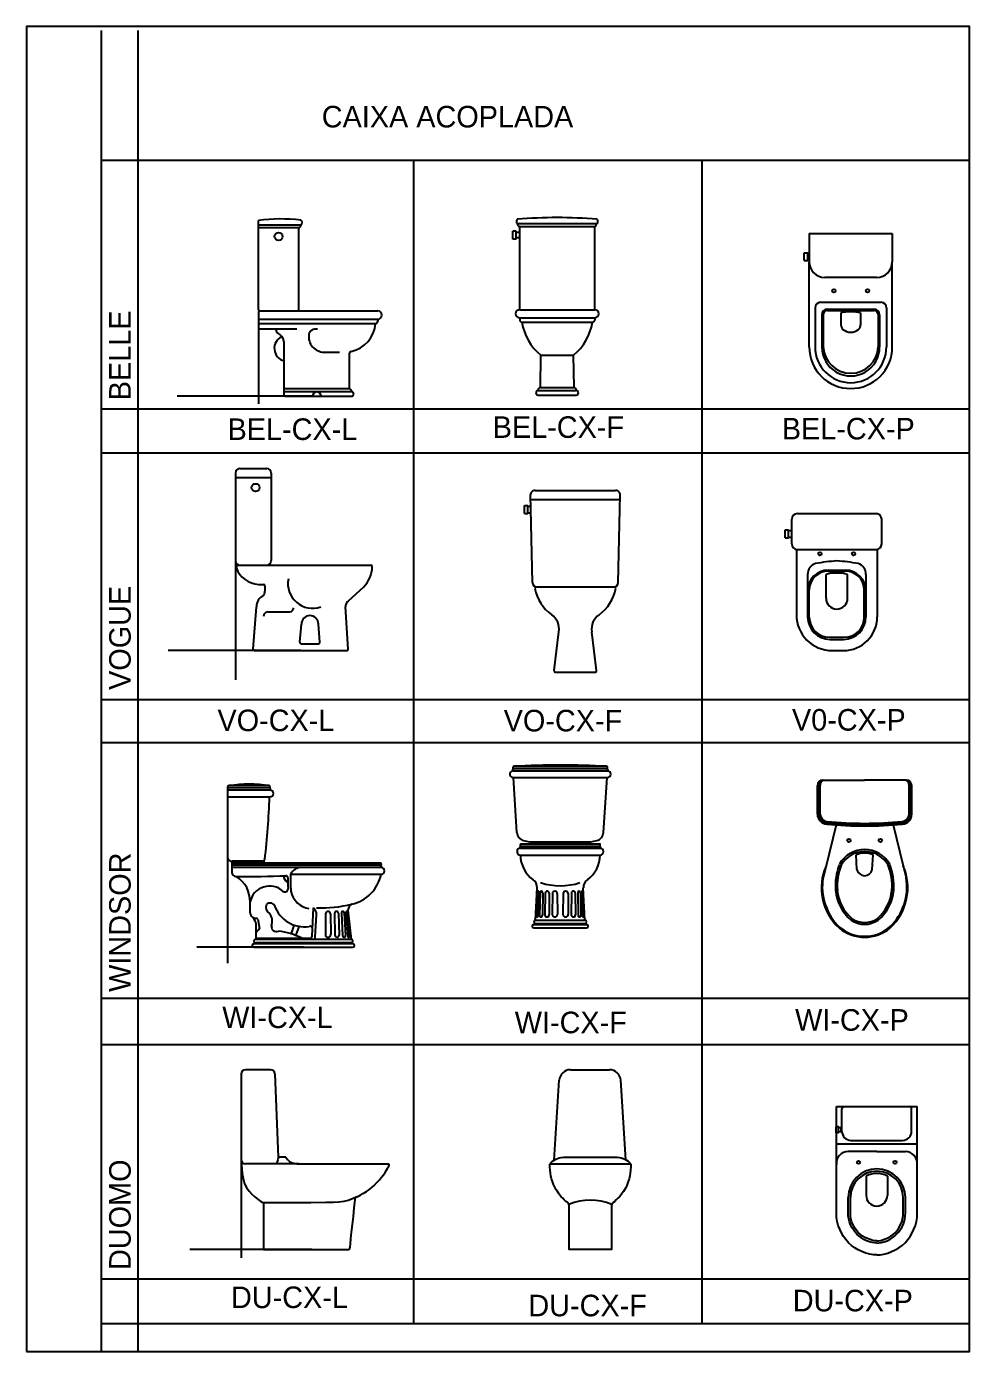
# Model space of a CAD drawing. Extents: x -874 to -854.4, y 505.8 to 511.8.
# Drawn here: x -858.55 to -854.35, y 505.88 to 511.78 of the extents above; entities that cross this region are included whole.
import ezdxf

# ---------------------------------------------------------------- set-up
doc = ezdxf.new("R2010")
doc.units = 0
doc.header["$LTSCALE"] = 50
doc.header["$MEASUREMENT"] = 0
doc.layers.get('0').update_dxf_attribs({"linetype": 'CONTINUOUS'})
doc.layers.add('A-PECAS', color=2, linetype='CONTINUOUS')
doc.layers.add('FOLHA', color=3, linetype='CONTINUOUS')

msp = doc.modelspace()

# ---------------------------------------------------------------- linework, layer by layer
msp.add_lwpolyline([(-858.5511, 505.8849), (-854.3511, 505.8849), (-854.3511, 511.7849), (-858.5511, 511.7849)], close=True)
at = {"layer": 'A-PECAS'}
for p, q in [((-857.5184, 510.5232), (-857.5184, 510.9207)), ((-857.3384, 510.5232), (-857.3384, 510.8882)), ((-857.3328, 510.8921), (-857.3283, 510.9007)), ((-856.3602, 510.8977), (-856.3647, 510.9064)), ((-856.3545, 510.5238), (-856.3545, 510.8938)), ((-856.0205, 510.5238), (-856.0205, 510.8938)), ((-856.0149, 510.8977), (-856.0104, 510.9064)), ((-856.3845, 510.8383), (-856.3845, 510.8733)), ((-856.3695, 510.8733), (-856.3845, 510.8733)), ((-856.3695, 510.8383), (-856.3845, 510.8383)), ((-856.3695, 510.8383), (-856.3695, 510.8733)), ((-856.3545, 510.8683), (-856.3695, 510.8683)), ((-856.3545, 510.8433), (-856.3695, 510.8433)), ((-855.065, 510.8628), (-855.065, 510.7368)), ((-855.065, 510.8628), (-854.695, 510.8628)), ((-854.695, 510.8628), (-854.695, 510.7368)), ((-855.0867, 510.7773), (-855.0715, 510.7773)), ((-855.0867, 510.7423), (-855.0867, 510.7773)), ((-855.0717, 510.7423), (-855.0717, 510.7773)), ((-855.065, 510.7738), (-855.0717, 510.7738)), ((-855.0867, 510.7423), (-855.0717, 510.7423)), ((-855.065, 510.7458), (-855.0717, 510.7458)), ((-855.065, 510.3578), (-855.065, 510.7368)), ((-854.695, 510.3578), (-854.695, 510.7368)), ((-854.764, 510.6678), (-854.996, 510.6678)), ((-857.5184, 510.5132), (-857.5184, 510.4428)), ((-857.3434, 510.5182), (-856.9864, 510.5182)), ((-856.9864, 510.4822), (-856.9864, 510.4722)), ((-856.3545, 510.4878), (-856.3545, 510.4778)), ((-856.0205, 510.4878), (-856.0205, 510.4778)), ((-856.0155, 510.5238), (-856.0155, 510.5238)), ((-857.4394, 510.4378), (-857.5134, 510.4378)), ((-857.4394, 510.4325), (-857.4394, 510.4378)), ((-857.4034, 510.1432), (-857.4034, 510.2952)), ((-857.1134, 510.3274), (-857.1134, 510.1719)), ((-856.2625, 510.1775), (-856.2605, 510.3208)), ((-856.1125, 510.1775), (-856.1145, 510.3208)), ((-857.3984, 510.1382), (-857.1034, 510.1382)), ((-856.2725, 510.1438), (-856.1025, 510.1438)), ((-856.2725, 510.1438), (-856.1025, 510.1438)), ((-857.6208, 509.7965), (-857.6208, 509.4065)), ((-857.6208, 509.7765), (-857.4608, 509.7765)), ((-857.6008, 509.8165), (-857.4808, 509.8165)), ((-857.4608, 509.7965), (-857.4608, 509.4065)), ((-856.2861, 509.7193), (-855.927, 509.7193)), ((-856.3333, 509.617), (-856.3333, 509.652)), ((-856.3333, 509.652), (-856.3183, 509.652)), ((-856.3183, 509.617), (-856.3183, 509.652)), ((-856.3183, 509.6495), (-856.3033, 509.6495)), ((-856.297, 509.3088), (-856.3061, 509.6988)), ((-855.9161, 509.3088), (-855.907, 509.6988)), ((-856.3333, 509.617), (-856.3183, 509.617)), ((-856.3183, 509.6195), (-856.3033, 509.6195)), ((-855.1422, 509.481), (-855.1422, 509.591)), ((-855.1172, 509.616), (-854.7672, 509.616)), ((-854.7422, 509.481), (-854.7422, 509.591)), ((-855.1722, 509.5085), (-855.1722, 509.5435)), ((-855.1722, 509.5435), (-855.1572, 509.5435)), ((-855.1572, 509.5085), (-855.1572, 509.5435)), ((-855.1572, 509.541), (-855.1422, 509.541)), ((-855.1722, 509.5085), (-855.1572, 509.5085)), ((-855.1572, 509.511), (-855.1422, 509.511)), ((-855.1222, 509.4566), (-855.1222, 509.166)), ((-855.1172, 509.456), (-854.7672, 509.456)), ((-854.7622, 509.4566), (-854.7622, 509.156)), ((-857.607, 509.3865), (-857.0178, 509.3865)), ((-857.6008, 509.3865), (-857.4808, 509.3865)), ((-857.5184, 509.3005), (-857.4948, 509.3005)), ((-857.4888, 509.2945), (-857.4888, 509.2707)), ((-857.0508, 509.2885), (-857.1189, 509.2264)), ((-856.277, 509.2893), (-855.9361, 509.2893)), ((-857.5408, 509.013), (-857.5268, 509.2005)), ((-857.1182, 509.0129), (-857.1303, 509.2005)), ((-856.2006, 508.9171), (-856.1803, 509.0899)), ((-856.0125, 508.9171), (-856.0328, 509.0899)), ((-857.5348, 509.0065), (-857.1242, 509.0065)), ((-854.9622, 509.006), (-854.9122, 509.006)), ((-856.1937, 508.9093), (-856.0194, 508.9093)), ((-856.3667, 508.1962), (-856.3827, 508.4407)), ((-855.9811, 508.1962), (-855.9652, 508.4407)), ((-855.0282, 508.2778), (-855.0282, 508.4046)), ((-855.0032, 508.4296), (-854.8182, 508.4296)), ((-854.6332, 508.4296), (-854.8182, 508.4296)), ((-854.6082, 508.2778), (-854.6082, 508.4046)), ((-857.6565, 508.3973), (-857.6565, 508.0878)), ((-854.9449, 508.2297), (-854.9902, 508.0473)), ((-854.6915, 508.2297), (-854.6462, 508.0473)), ((-856.3492, 508.1457), (-856.2889, 508.1457)), ((-856.2889, 508.1457), (-856.2829, 508.1537)), ((-856.0589, 508.1457), (-856.0649, 508.1537)), ((-856.0589, 508.1457), (-855.9986, 508.1457)), ((-857.6365, 508.066), (-857.6365, 508.0198)), ((-856.9737, 508.0598), (-857.6365, 508.0598)), ((-857.6293, 508.0678), (-857.6347, 508.0678)), ((-857.4961, 508.0678), (-857.6293, 508.0678)), ((-857.6275, 508.066), (-857.6275, 508.0598)), ((-857.5005, 508.0678), (-857.5015, 508.0598)), ((-857.4943, 508.0662), (-857.4935, 508.0598)), ((-856.284, 507.8057), (-856.2768, 507.9491)), ((-856.0638, 507.8057), (-856.071, 507.9491)), ((-857.5555, 507.8388), (-857.5555, 507.8964)), ((-857.1195, 507.8508), (-857.1045, 507.7198)), ((-857.5278, 507.7248), (-857.5278, 507.7748)), ((-856.2915, 507.7707), (-856.0563, 507.7707)), ((-856.284, 507.7907), (-856.284, 507.7857)), ((-856.284, 507.7907), (-856.284, 507.7857)), ((-856.0638, 507.7907), (-856.0638, 507.7857)), ((-856.0638, 507.7907), (-856.0638, 507.7857)), ((-857.1045, 507.7048), (-857.1045, 507.6998)), ((-857.1045, 507.7048), (-857.1045, 507.6998)), ((-857.097, 507.6998), (-857.1045, 507.6998)), ((-857.5391, 507.6848), (-857.097, 507.6848)), ((-857.5953, 507.1198), (-857.5953, 506.7398)), ((-857.4645, 507.1398), (-857.5753, 507.1398)), ((-857.4445, 507.1206), (-857.4303, 506.7498)), ((-856.1282, 507.1398), (-855.9545, 507.1398)), ((-856.2009, 506.737), (-856.1781, 507.093)), ((-855.8819, 506.7387), (-855.9046, 507.093)), ((-854.944, 506.8853), (-854.944, 506.9751)), ((-854.944, 506.9751), (-854.5839, 506.9751)), ((-854.919, 506.8651), (-854.919, 506.9651)), ((-854.6089, 506.8651), (-854.6089, 506.9651)), ((-854.879, 506.8251), (-854.6489, 506.8251)), ((-857.4403, 506.7198), (-857.5753, 506.7198)), ((-857.3953, 506.7498), (-857.4303, 506.7498)), ((-857.3378, 506.7198), (-856.9353, 506.7198)), ((-857.4953, 506.5476), (-857.4953, 506.3398)), ((-857.3521, 506.3398), (-857.4953, 506.3398))]:
    msp.add_line(p, q, dxfattribs=at)
at = {"layer": 'A-PECAS', "color": 1}
for p, q in [((-857.3283, 510.9007), (-857.5184, 510.9007)), ((-857.3384, 510.8882), (-857.5184, 510.8882)), ((-856.0104, 510.9064), (-856.3647, 510.9064)), ((-856.3545, 510.8938), (-856.0205, 510.8938)), ((-855.039, 510.5317), (-855.039, 510.3578)), ((-855.014, 510.5567), (-854.746, 510.5567)), ((-854.721, 510.5317), (-854.721, 510.3578)), ((-857.5184, 510.4822), (-856.9864, 510.4822)), ((-857.5134, 510.5182), (-857.3434, 510.5182)), ((-856.3545, 510.5238), (-856.0205, 510.5238)), ((-856.3545, 510.4878), (-856.0205, 510.4878)), ((-855.0085, 510.5017), (-855.0085, 510.3578)), ((-855.0025, 510.5017), (-855.0025, 510.3578)), ((-854.9835, 510.5267), (-854.7765, 510.5267)), ((-854.9835, 510.5207), (-854.7765, 510.5207)), ((-854.924, 510.5096), (-854.924, 510.4567)), ((-854.836, 510.5096), (-854.836, 510.4567)), ((-854.7575, 510.5017), (-854.7575, 510.3578)), ((-854.7515, 510.5017), (-854.7515, 510.3578)), ((-857.5184, 510.4622), (-856.9964, 510.4622)), ((-857.3476, 510.4378), (-857.4394, 510.4378)), ((-856.3445, 510.4678), (-856.0305, 510.4678)), ((-857.4034, 510.2952), (-857.4034, 510.38)), ((-857.2271, 510.3345), (-857.1577, 510.3345)), ((-856.2605, 510.3208), (-856.1145, 510.3208)), ((-856.2625, 510.1775), (-856.1125, 510.1775)), ((-857.1134, 510.1719), (-857.4034, 510.1719)), ((-857.1034, 510.1582), (-857.4034, 510.1582)), ((-856.2725, 510.1638), (-856.1025, 510.1638)), ((-856.3056, 509.6793), (-855.9075, 509.6793)), ((-854.9802, 509.364), (-854.9042, 509.364)), ((-854.9797, 509.36), (-854.9047, 509.36)), ((-855.0722, 509.3448), (-855.0722, 509.272)), ((-854.9902, 509.239), (-854.9902, 509.345)), ((-854.8942, 509.239), (-854.8942, 509.345)), ((-854.8122, 509.3448), (-854.8122, 509.272)), ((-855.0722, 509.272), (-855.0722, 509.156)), ((-855.0647, 509.155), (-855.0647, 509.275)), ((-854.8197, 509.155), (-854.8197, 509.275)), ((-854.8122, 509.272), (-854.8122, 509.156)), ((-857.4782, 509.1779), (-857.3775, 509.1779)), ((-857.3333, 509.043), (-857.3268, 509.1235)), ((-857.2443, 509.043), (-857.2508, 509.1235)), ((-854.9747, 509.065), (-854.9097, 509.065)), ((-854.9722, 509.056), (-854.9122, 509.056)), ((-857.3273, 509.0365), (-857.2503, 509.0365)), ((-856.3839, 508.4707), (-855.9616, 508.4707)), ((-856.3824, 508.4807), (-855.9654, 508.4807)), ((-856.3817, 508.4907), (-855.9661, 508.4907)), ((-857.4688, 508.4048), (-857.649, 508.4048)), ((-856.3839, 508.4407), (-855.9639, 508.4407)), ((-855.0222, 508.2778), (-855.0222, 508.4046)), ((-855.0182, 508.2778), (-855.0182, 508.4046)), ((-855.0162, 508.2778), (-855.0162, 508.4046)), ((-854.6202, 508.2778), (-854.6202, 508.4046)), ((-854.6182, 508.2778), (-854.6182, 508.4046)), ((-854.6142, 508.2778), (-854.6142, 508.4046)), ((-857.4681, 508.3948), (-857.6565, 508.3948)), ((-857.4666, 508.3848), (-857.6565, 508.3848)), ((-857.6565, 508.3548), (-857.4666, 508.3548)), ((-856.3514, 508.1257), (-855.9941, 508.1257)), ((-856.3499, 508.1357), (-855.9979, 508.1357)), ((-856.2889, 508.1457), (-856.0589, 508.1457)), ((-856.2829, 508.1537), (-856.0649, 508.1537)), ((-856.973, 508.0498), (-857.6365, 508.0498)), ((-856.3514, 508.0957), (-855.9964, 508.0957)), ((-854.8522, 508.0311), (-854.8562, 508.097)), ((-854.7842, 508.0311), (-854.7802, 508.097)), ((-856.9715, 508.0398), (-857.6365, 508.0398)), ((-857.3947, 507.9782), (-857.404, 507.9932)), ((-857.3745, 508.0098), (-856.9715, 508.0098)), ((-854.9902, 508.0473), (-855.0032, 507.9951)), ((-854.6462, 508.0473), (-854.6333, 507.9951)), ((-856.2742, 507.931), (-856.2792, 507.824)), ((-856.2698, 507.931), (-856.2732, 507.824)), ((-856.078, 507.931), (-856.0746, 507.824)), ((-856.0736, 507.931), (-856.0686, 507.824)), ((-856.2635, 507.9271), (-856.2659, 507.8274)), ((-856.2521, 507.9271), (-856.2534, 507.8274)), ((-856.2406, 507.9263), (-856.2422, 507.8294)), ((-856.2236, 507.9263), (-856.2232, 507.8294)), ((-856.2089, 507.9238), (-856.2099, 507.8317)), ((-856.1869, 507.9238), (-856.1859, 507.8317)), ((-856.1609, 507.9238), (-856.1619, 507.8317)), ((-856.1389, 507.9238), (-856.1379, 507.8317)), ((-856.1242, 507.9263), (-856.1246, 507.8294)), ((-856.1072, 507.9263), (-856.1056, 507.8294)), ((-856.0957, 507.9271), (-856.0944, 507.8274)), ((-856.0843, 507.9271), (-856.0819, 507.8274)), ((-857.279, 507.7343), (-857.2725, 507.8608)), ((-857.2652, 507.7301), (-857.2595, 507.8288)), ((-857.219, 507.8337), (-857.22, 507.7416)), ((-857.197, 507.8337), (-857.196, 507.7416)), ((-857.1789, 507.8362), (-857.1774, 507.7393)), ((-857.1619, 507.8362), (-857.1584, 507.7393)), ((-857.1482, 507.837), (-857.143, 507.7372)), ((-857.1369, 507.837), (-857.1304, 507.7372)), ((-857.1282, 507.8414), (-857.1198, 507.7337)), ((-857.1229, 507.8414), (-857.1124, 507.7339)), ((-857.5187, 507.7607), (-857.5253, 507.7556)), ((-857.5213, 507.8102), (-857.514, 507.7689)), ((-857.3598, 507.7815), (-857.372, 507.7466)), ((-857.3387, 507.776), (-857.3515, 507.7395)), ((-856.2915, 507.7857), (-856.0563, 507.7857)), ((-856.284, 507.8057), (-856.0638, 507.8057)), ((-856.284, 507.7907), (-856.0638, 507.7907)), ((-857.1045, 507.6998), (-857.5391, 507.6998)), ((-857.1045, 507.7198), (-857.5316, 507.7198)), ((-857.1045, 507.7048), (-857.5316, 507.7048)), ((-857.5278, 507.7248), (-857.289, 507.7248)), ((-854.944, 506.8101), (-854.5839, 506.8101)), ((-854.7639, 506.7752), (-854.8915, 506.7752)), ((-854.7639, 506.7752), (-854.6364, 506.7752)), ((-854.7639, 506.7752), (-854.6364, 506.7752)), ((-857.3378, 506.7198), (-857.4403, 506.7198)), ((-854.8114, 506.6657), (-854.8114, 506.5802)), ((-854.7164, 506.6657), (-854.7164, 506.5802))]:
    msp.add_line(p, q, dxfattribs=at)
at = {"layer": 'A-PECAS'}
for points in [[(-854.944, 506.8892), (-854.944, 506.9751)], [(-854.7639, 506.3151), (-854.7631, 506.3151), (-854.7631, 506.3151), (-854.749, 506.3152), (-854.733, 506.3177), (-854.7151, 506.3233), (-854.6979, 506.33), (-854.6815, 506.3375), (-854.6659, 506.3472), (-854.6517, 506.3576), (-854.6383, 506.3695), (-854.6264, 506.383), (-854.6159, 506.3971), (-854.6062, 506.4128), (-854.5988, 506.4292), (-854.5921, 506.4463), (-854.5876, 506.4642), (-854.5846, 506.4821), (-854.5839, 506.5015), (-854.5839, 506.9751)], [(-854.9341, 506.882), (-854.9247, 506.882), (-854.9247, 506.8635), (-854.9341, 506.8635)], [(-854.7639, 506.3151), (-854.7647, 506.3151), (-854.7647, 506.3151), (-854.7788, 506.3152), (-854.7948, 506.3177), (-854.8128, 506.3233), (-854.8299, 506.33), (-854.8463, 506.3375), (-854.862, 506.3472), (-854.8761, 506.3576), (-854.8896, 506.3695), (-854.9015, 506.383), (-854.9119, 506.3971), (-854.9216, 506.4128), (-854.9291, 506.4292), (-854.9358, 506.4463), (-854.9403, 506.4642), (-854.9432, 506.4821), (-854.944, 506.5015), (-854.944, 506.8602)], [(-857.5953, 506.7398), (-857.5935, 506.7139), (-857.5925, 506.6982), (-857.5903, 506.6775), (-857.5859, 506.6552), (-857.5794, 506.6318), (-857.5711, 506.6151), (-857.5594, 506.599), (-857.5477, 506.5862), (-857.5337, 506.5734), (-857.5193, 506.5617), (-857.5076, 506.5533), (-857.4953, 506.5476)], [(-857.4953, 506.3398), (-857.4024, 506.3398), (-857.378, 506.3398), (-857.3521, 506.3398), (-857.3247, 506.3398), (-857.296, 506.3398), (-857.2658, 506.3398), (-857.2355, 506.3398), (-857.2053, 506.3398), (-857.1751, 506.3398), (-857.1449, 506.3398), (-857.1154, 506.3398), (-857.1154, 506.3398), (-857.1133, 506.3405), (-857.1118, 506.3413), (-857.1111, 506.3427), (-857.1104, 506.3449), (-857.1104, 506.3449), (-857.1097, 506.3499), (-857.1082, 506.365), (-857.1061, 506.3873), (-857.1032, 506.4168), (-857.0996, 506.4499), (-857.0953, 506.4866), (-857.0917, 506.5247), (-857.0874, 506.5621), (-857.0874, 506.5621), (-857.0866, 506.5664), (-857.0845, 506.5693), (-857.0823, 506.5722), (-857.0795, 506.5743), (-857.0795, 506.5743), (-857.0701, 506.5786), (-857.0615, 506.5829), (-857.0528, 506.588), (-857.0442, 506.593), (-857.0363, 506.598), (-857.0284, 506.6038), (-857.0205, 506.6096), (-857.0133, 506.6153), (-857.0133, 506.6153), (-857.0025, 506.6239), (-856.9903, 506.6369), (-856.9795, 506.6491), (-856.9694, 506.6613), (-856.9617, 506.6714), (-856.9537, 506.6826), (-856.9476, 506.6917), (-856.943, 506.6991), (-856.9397, 506.705), (-856.9378, 506.7096), (-856.9361, 506.7143), (-856.9353, 506.7174), (-856.9353, 506.7197)], [(-857.4303, 506.7498), (-857.4308, 506.7451), (-857.4319, 506.739), (-857.4332, 506.7336), (-857.4352, 506.7289), (-857.4376, 506.7241), (-857.4403, 506.7198)], [(-857.3953, 506.7498), (-857.3924, 506.7454), (-857.3891, 506.7405), (-857.3846, 506.7354), (-857.3793, 506.7312), (-857.3737, 506.7281), (-857.367, 506.7255), (-857.3604, 506.7236), (-857.3538, 506.7222), (-857.347, 506.721), (-857.3378, 506.7198)], [(-855.9198, 506.7498), (-855.9198, 506.7498), (-855.9104, 506.7491), (-855.9018, 506.7477), (-855.8939, 506.7448), (-855.886, 506.7412), (-855.8788, 506.7369), (-855.8716, 506.7318), (-855.8658, 506.7261), (-855.8601, 506.7196), (-855.8601, 506.7067), (-855.8601, 506.7067), (-855.8608, 506.693), (-855.8622, 506.6793), (-855.8644, 506.6664), (-855.8673, 506.6534), (-855.8709, 506.6412), (-855.8759, 506.629), (-855.8809, 506.6167), (-855.8874, 506.6052), (-855.8874, 506.6052), (-855.8924, 506.5973), (-855.8982, 506.5894), (-855.9039, 506.5815), (-855.9104, 506.5743), (-855.9169, 506.5671), (-855.9241, 506.5599), (-855.9313, 506.5535), (-855.9385, 506.5477), (-855.9385, 506.5477), (-855.9413, 506.5455), (-855.9428, 506.5427), (-855.9442, 506.5391), (-855.9449, 506.5355), (-855.9449, 506.5355), (-855.9449, 506.4628), (-855.9449, 506.4002), (-855.9449, 506.3564), (-855.9449, 506.3398), (-856.1348, 506.3398), (-856.1348, 506.3398), (-856.1348, 506.3564), (-856.1348, 506.4002), (-856.1348, 506.4628), (-856.1348, 506.5355), (-856.1348, 506.5355), (-856.1356, 506.5391), (-856.1363, 506.5427), (-856.1384, 506.5455), (-856.1406, 506.5477), (-856.1406, 506.5477), (-856.1485, 506.5535), (-856.1557, 506.5599), (-856.1622, 506.5671), (-856.1694, 506.5743), (-856.1751, 506.5815), (-856.1809, 506.5894), (-856.1866, 506.5973), (-856.1917, 506.6052), (-856.1917, 506.6052), (-856.1981, 506.6167), (-856.2039, 506.629), (-856.2082, 506.6412), (-856.2125, 506.6534), (-856.2154, 506.6664), (-856.2176, 506.6793), (-856.219, 506.693), (-856.2197, 506.7067), (-856.2197, 506.7196), (-856.2197, 506.7196), (-856.214, 506.7261), (-856.2082, 506.7318), (-856.201, 506.7369), (-856.1938, 506.7412), (-856.1859, 506.7448), (-856.178, 506.7477), (-856.1694, 506.7491), (-856.16, 506.7498), (-855.9198, 506.7498)]]:
    msp.add_lwpolyline(points, dxfattribs=at)
msp.add_lwpolyline([(-854.946, 506.8853), (-854.946, 506.8602), (-854.9341, 506.8602), (-854.9341, 506.8853)], close=True, dxfattribs=at)
at = {"layer": 'A-PECAS', "color": 1}
for points in [[(-855.8601, 506.7196), (-856.2197, 506.7196)], [(-857.0795, 506.5743), (-857.0986, 506.5646), (-857.1179, 506.5575), (-857.1384, 506.5524), (-857.1603, 506.5502), (-857.1837, 506.5486), (-857.2181, 506.5482), (-857.2841, 506.5476), (-857.4953, 506.5476)], [(-854.7639, 506.3677), (-854.7723, 506.3681), (-854.7841, 506.3696), (-854.7968, 506.3734), (-854.8095, 506.3784), (-854.8215, 506.3839), (-854.8325, 506.3907), (-854.8431, 506.3985), (-854.8524, 506.4067), (-854.8606, 506.416), (-854.8684, 506.4266), (-854.8752, 506.4376), (-854.8807, 506.4496), (-854.8857, 506.4623), (-854.8888, 506.4749), (-854.8909, 506.4875), (-854.8915, 506.5025), (-854.8915, 506.5702)], [(-854.7634, 506.3776), (-854.7714, 506.3781), (-854.782, 506.3794), (-854.7935, 506.3829), (-854.8056, 506.3876), (-854.8168, 506.3927), (-854.8269, 506.399), (-854.8368, 506.4062), (-854.8453, 506.4138), (-854.8529, 506.4223), (-854.8601, 506.4322), (-854.8664, 506.4423), (-854.8715, 506.4535), (-854.8761, 506.4654), (-854.879, 506.477), (-854.8809, 506.4885), (-854.8815, 506.5027), (-854.8815, 506.5709)], [(-854.7644, 506.3776), (-854.7564, 506.3781), (-854.7458, 506.3794), (-854.7343, 506.3829), (-854.7223, 506.3876), (-854.711, 506.3927), (-854.7009, 506.399), (-854.6911, 506.4062), (-854.6825, 506.4138), (-854.675, 506.4223), (-854.6677, 506.4322), (-854.6615, 506.4423), (-854.6564, 506.4535), (-854.6517, 506.4654), (-854.6488, 506.477), (-854.6469, 506.4885), (-854.6464, 506.5027), (-854.6464, 506.5709)], [(-854.7639, 506.3677), (-854.7555, 506.3681), (-854.7437, 506.3696), (-854.7311, 506.3734), (-854.7184, 506.3784), (-854.7063, 506.3839), (-854.6953, 506.3907), (-854.6848, 506.3985), (-854.6755, 506.4067), (-854.6672, 506.416), (-854.6594, 506.4266), (-854.6526, 506.4376), (-854.6471, 506.4496), (-854.6422, 506.4623), (-854.639, 506.4749), (-854.6369, 506.4875), (-854.6364, 506.5025), (-854.6364, 506.5702)]]:
    msp.add_lwpolyline(points, dxfattribs=at)
at = {"layer": 'A-PECAS'}
msp.add_circle((-857.4284, 510.8502), 0.0175, dxfattribs=at)
at = {"layer": 'A-PECAS', "color": 1}
for centre, radius in [((-854.955, 510.6078), 0.0075), ((-854.805, 510.6078), 0.0075), ((-857.5308, 509.7317), 0.0175), ((-855.0172, 509.437), 0.0075), ((-854.8672, 509.437), 0.0075), ((-854.8882, 508.1606), 0.0075), ((-854.7482, 508.1606), 0.0075), ((-854.8453, 506.7275), 0.00701), ((-854.6826, 506.7275), 0.00701)]:
    msp.add_circle(centre, radius, dxfattribs=at)
at = {"layer": 'A-PECAS'}
for centre, radius, start, end in [((-857.4177, 510.2265), 0.7014, 82.72928, 98.2569), ((-857.3384, 510.8942), 0.006, 270, 339.55447), ((-857.3378, 510.9113), 0.0142, 312.22674, 51.22148), ((-856.3552, 510.9169), 0.0142, 138.34111, 227.77326), ((-856.1875, 508.864), 2.07, 85.06108, 94.93892), ((-856.3545, 510.8998), 0.006, 200.44553, 270), ((-856.0205, 510.8998), 0.006, 270, 339.55447), ((-856.0199, 510.9169), 0.0142, 312.22674, 41.65889), ((-854.996, 510.7368), 0.069, 180, 270), ((-854.764, 510.7368), 0.069, 270, 0), ((-857.5134, 510.5232), 0.005, 180, 270), ((-857.5134, 510.5132), 0.005, 90, 180), ((-857.3434, 510.5232), 0.005, 270, 0), ((-856.9964, 510.4722), 0.01, 270, 0), ((-856.9864, 510.5002), 0.018, 270, 90), ((-856.3545, 510.5058), 0.018, 90, 270), ((-856.3445, 510.4778), 0.01, 180, 270), ((-856.0305, 510.4778), 0.01, 270, 0), ((-856.0205, 510.5058), 0.018, 270, 90), ((-857.4813, 510.3983), 0.051, 30.12505, 30.12505), ((-857.5134, 510.4428), 0.005, 180, 270), ((-857.4263, 510.4312), 0.0132, 174.51188, 239.4282), ((-857.4546, 510.3729), 0.0516, 37.89398, 65.33512), ((-857.1329, 510.4721), 0.1368, 281.88663, 355.85848), ((-856.1041, 510.5077), 0.2437, 189.42074, 230.06902), ((-856.271, 510.5077), 0.2437, 309.93098, 350.57926), ((-857.3894, 510.352), 0.058, 114.86547, 256.03204), ((-854.88, 510.3578), 0.185, 180, 0), ((-857.1024, 510.3274), 0.011, 101.88663, 180), ((-856.2587, 510.1642), 0.0139, 106.22261, 181.44415), ((-856.1164, 510.1642), 0.0139, 358.55585, 73.77739), ((-857.3984, 510.1432), 0.005, 180, 270), ((-857.1173, 510.1585), 0.0139, 358.55585, 73.77739), ((-857.1034, 510.1482), 0.01, 0, 90), ((-857.1034, 510.1482), 0.01, 270, 0), ((-856.2725, 510.1538), 0.01, 90, 180), ((-856.2725, 510.1538), 0.01, 180, 270), ((-856.1025, 510.1538), 0.01, 0, 90), ((-856.1025, 510.1538), 0.01, 270, 0), ((-857.6008, 509.7965), 0.02, 90, 180), ((-857.4808, 509.7965), 0.02, 360, 90), ((-856.2861, 509.6993), 0.02, 90, 181.33222), ((-855.927, 509.6993), 0.02, 358.66778, 90), ((-855.1172, 509.591), 0.025, 90, 180), ((-854.7672, 509.591), 0.025, 0, 90), ((-855.1172, 509.481), 0.025, 180, 270), ((-854.7672, 509.481), 0.025, 270, 0), ((-857.6008, 509.4065), 0.02, 180, 270), ((-857.4808, 509.4065), 0.02, 270, 0), ((-857.607, 509.3765), 0.01, 90, 200.33867), ((-857.512, 509.4118), 0.1113, 200.33867, 267.34181), ((-857.1463, 509.3848), 0.1356, 314.76701, 357.77621), ((-857.0178, 509.3795), 0.007, 0, 90), ((-857.4948, 509.2945), 0.006, 0, 90), ((-856.277, 509.3093), 0.02, 181.33222, 270), ((-856.2796, 509.2823), 0.007, 90, 180), ((-855.9361, 509.3093), 0.02, 270, 358.66778), ((-855.9336, 509.2823), 0.007, 0, 90), ((-857.4722, 509.202), 0.0546, 116.69686, 181.55528), ((-857.5117, 509.2683), 0.023, 310.45881, 6.1479), ((-856.1072, 509.3145), 0.1822, 190.16306, 234.9082), ((-856.1059, 509.3145), 0.1822, 305.0918, 349.83694), ((-857.0953, 509.2005), 0.035, 132.38335, 180), ((-856.2541, 509.1033), 0.075, 349.69103, 55.85948), ((-855.9591, 509.1033), 0.075, 124.14052, 190.30897), ((-854.9622, 509.166), 0.16, 180, 270), ((-854.9122, 509.156), 0.15, 270, 0), ((-857.5348, 509.0125), 0.006, 175.72745, 270), ((-857.1242, 509.0125), 0.006, 270, 3.68857), ((-856.1937, 508.9163), 0.007, 173.27615, 270), ((-856.0194, 508.9163), 0.007, 270, 6.72385), ((-856.3839, 508.4557), 0.015, 90, 270), ((-856.3786, 508.4736), 0.00808, 117.90155, 201.99633), ((-856.3789, 508.4855), 0.00591, 118.01096, 233.92473), ((-856.1739, 504.1749), 4.3208, 87.24335, 92.75665), ((-855.9689, 508.4855), 0.00591, 306.07527, 61.98904), ((-855.9692, 508.4736), 0.00808, 338.00367, 62.09845), ((-855.9639, 508.4557), 0.015, 270, 90), ((-857.649, 508.3973), 0.0075, 90, 180), ((-857.5589, 507.7391), 0.6717, 82.28958, 97.71042), ((-857.4716, 508.3996), 0.00591, 306.07527, 61.98904), ((-855.0032, 508.4046), 0.025, 90, 180), ((-854.6332, 508.4046), 0.025, 0, 90), ((-860.7255, 508.4564), 3.2582, 353.3056, 358.21209), ((-857.4719, 508.3876), 0.00808, 338.00367, 62.09845), ((-857.4666, 508.3698), 0.015, 270, 90), ((-854.9832, 508.2778), 0.045, 180, 264.91362), ((-854.7964, 510.3762), 2.1517, 264.91362, 269.42018), ((-854.84, 510.3762), 2.1517, 270.57982, 275.08638), ((-854.6532, 508.2778), 0.045, 275.08638, 0), ((-856.3268, 508.1988), 0.04, 183.73788, 255.52085), ((-856.021, 508.1988), 0.04, 284.47915, 356.26212), ((-856.3514, 508.1107), 0.015, 90, 270), ((-856.3461, 508.1286), 0.00808, 117.90155, 201.99633), ((-856.3464, 508.1405), 0.00591, 118.01096, 233.92473), ((-856.2865, 508.3549), 0.2012, 255.52085, 271.01498), ((-856.0613, 508.3549), 0.2012, 268.98502, 284.47915), ((-856.0014, 508.1405), 0.00591, 306.07527, 61.98904), ((-856.0017, 508.1286), 0.00808, 338.00367, 62.09845), ((-855.9964, 508.1107), 0.015, 270, 90), ((-857.6361, 508.0882), 0.0204, 181.06074, 273.89264), ((-857.6347, 508.066), 0.00181, 90, 180), ((-857.6293, 508.066), 0.00181, 0, 90), ((-857.4994, 508.0778), 0.01, 270, 353.3056), ((-857.4961, 508.066), 0.00181, 7.12502, 90), ((-856.9765, 508.0546), 0.00591, 306.07527, 61.98904), ((-856.9768, 508.0426), 0.00808, 338.00367, 62.09845), ((-856.2135, 508.097), 0.1379, 180.53345, 233.72456), ((-856.1343, 508.097), 0.1379, 306.27544, 359.46655), ((-857.6165, 508.0198), 0.02, 180, 270), ((-857.6835, 507.8906), 0.1281, 357.41021, 58.47586), ((-857.14, 508.0447), 0.172, 282.573, 348.2951), ((-856.9715, 508.0248), 0.015, 270, 90), ((-854.7683, 507.95), 0.2423, 156.31462, 227.47748), ((-854.8682, 507.95), 0.2423, 312.52252, 23.68538), ((-856.3205, 507.9503), 0.0437, 358.36005, 54.43094), ((-856.0273, 507.9503), 0.0437, 125.56906, 181.63995), ((-857.0841, 507.8462), 0.0357, 121.01534, 172.62764), ((-857.5276, 507.8418), 0.0281, 186.2048, 232.61169), ((-857.5875, 507.7778), 0.0598, 357.09498, 44.26571), ((-857.521, 507.7502), 0.00689, 128.60339, 188.51735), ((-856.2914, 507.7782), 0.0075, 90.44412, 269.55588), ((-856.2839, 507.7982), 0.0075, 90.44412, 269.55588), ((-856.0639, 507.7982), 0.0075, 270.44412, 89.55588), ((-856.0564, 507.7782), 0.0075, 270.44412, 89.55588), ((-854.8182, 507.9056), 0.176, 229.69321, 310.30679), ((-857.539, 507.6923), 0.0075, 90.44412, 269.55588), ((-857.5395, 507.7041), 0.00429, 275.06127, 28.01414), ((-857.5315, 507.7123), 0.0075, 90.44412, 235.85727), ((-857.5315, 507.7237), 0.00387, 268.425, 17.06242), ((-857.1045, 507.7123), 0.0075, 270.44412, 89.55588), ((-857.097, 507.6923), 0.0075, 270.44412, 89.55588), ((-857.5753, 507.1198), 0.02, 90, 180), ((-857.4645, 507.1198), 0.02, 2.2026, 90), ((-856.1282, 507.0898), 0.05, 90, 176.33821), ((-855.9545, 507.0898), 0.05, 3.66179, 90), ((-854.909, 506.9651), 0.01, 90, 180), ((-854.6189, 506.9651), 0.01, 0, 90), ((-854.879, 506.8651), 0.04, 180, 270), ((-854.6489, 506.8651), 0.04, 270, 0), ((-857.5753, 506.7398), 0.02, 180, 270)]:
    msp.add_arc(centre, radius, start, end, dxfattribs=at)
at = {"layer": 'A-PECAS', "color": 1}
for centre, radius, start, end in [((-855.014, 510.5317), 0.025, 90, 180), ((-854.746, 510.5317), 0.025, 0, 90), ((-854.9835, 510.5017), 0.025, 90, 180), ((-854.9835, 510.5017), 0.019, 90, 180), ((-854.8739, 510.2706), 0.2442, 91.42642, 101.83306), ((-854.8861, 510.2706), 0.2442, 78.16694, 88.57358), ((-854.7765, 510.5017), 0.025, 0, 90), ((-854.7765, 510.5017), 0.019, 0, 90), ((-857.2241, 510.4046), 0.0702, 173.38204, 267.54594), ((-857.2633, 510.4066), 0.0312, 75.0966, 168.59271), ((-854.897, 510.4567), 0.027, 180, 229.16778), ((-854.88, 510.4764), 0.053, 229.16778, 310.83222), ((-854.863, 510.4567), 0.027, 310.83222, 0), ((-857.4546, 510.3729), 0.0516, 4.55863, 37.89398), ((-854.88, 510.3578), 0.159, 180, 0), ((-854.88, 510.3573), 0.1285, 179.77728, 0.22272), ((-854.88, 510.3634), 0.1226, 182.60055, 357.39945), ((-857.254, 510.1343), 0.0242, 98.97337, 170.77508), ((-857.2615, 510.1343), 0.0242, 9.22492, 81.02663), ((-855.0203, 509.3444), 0.0519, 109.37837, 179.5279), ((-854.9802, 509.272), 0.092, 90, 180), ((-854.9797, 509.275), 0.085, 90, 180), ((-854.8865, 508.5605), 0.8464, 93.7724, 100.27879), ((-854.951, 509.2279), 0.1235, 85.90745, 108.49787), ((-854.9979, 508.5605), 0.8464, 79.72121, 86.2276), ((-854.9334, 509.2279), 0.1235, 71.50213, 94.09255), ((-854.9047, 509.275), 0.085, 0, 90), ((-854.9042, 509.272), 0.092, 0, 90), ((-854.8641, 509.3444), 0.0519, 0.4721, 70.62163), ((-857.2764, 509.3045), 0.1103, 169.13823, 288.89073), ((-854.9422, 509.239), 0.048, 180, 0), ((-857.4724, 509.1559), 0.0227, 104.84096, 175.97506), ((-857.3833, 509.1999), 0.0227, 284.84096, 352.72037), ((-857.2888, 509.1235), 0.038, 0, 180), ((-854.9722, 509.156), 0.1, 180, 270), ((-854.9747, 509.155), 0.09, 180, 270), ((-854.9122, 509.156), 0.1, 270, 0), ((-854.9097, 509.155), 0.09, 270, 0), ((-857.3273, 509.0425), 0.006, 175.3999, 270), ((-857.2503, 509.0425), 0.006, 270, 4.6001), ((-854.9948, 508.4035), 0.0274, 107.84925, 177.68108), ((-854.9927, 508.4063), 0.0256, 114.3045, 183.76799), ((-854.9884, 508.406), 0.0279, 122.1887, 182.86244), ((-854.6416, 508.4035), 0.0274, 2.31892, 72.15075), ((-854.6437, 508.4063), 0.0256, 356.23201, 65.6955), ((-854.6481, 508.406), 0.0279, 357.13756, 57.8113), ((-854.9832, 508.2778), 0.039, 180, 264.91362), ((-854.9832, 508.2778), 0.035, 180, 264.91362), ((-854.9832, 508.2778), 0.033, 180, 264.91362), ((-854.7964, 510.3762), 2.1457, 264.91362, 269.42018), ((-854.7964, 510.3762), 2.1417, 264.91362, 269.42018), ((-854.7964, 510.3762), 2.1397, 264.91362, 269.42018), ((-854.84, 510.3762), 2.1397, 270.57982, 275.08638), ((-854.84, 510.3762), 2.1417, 270.57982, 275.08638), ((-854.84, 510.3762), 2.1457, 270.57982, 275.08638), ((-854.6532, 508.2778), 0.033, 275.08638, 0), ((-854.6532, 508.2778), 0.035, 275.08638, 0), ((-854.6532, 508.2778), 0.039, 275.08638, 0), ((-854.8182, 507.9907), 0.1289, 29.87218, 150.12782), ((-854.8182, 507.9907), 0.1209, 29.87218, 150.12782), ((-854.6822, 507.9578), 0.2662, 158.86637, 184.17546), ((-854.6822, 507.9578), 0.2582, 158.86637, 184.17546), ((-854.8182, 507.9907), 0.1129, 70.3371, 109.6629), ((-854.9542, 507.9578), 0.2582, 355.82454, 21.13363), ((-854.9542, 507.9578), 0.2662, 355.82454, 21.13363), ((-857.6277, 516.138), 8.1382, 270.07893, 271.63553), ((-857.398, 507.9963), 0.00671, 95.9058, 207.39203), ((-857.3949, 507.9953), 0.00786, 352.50444, 93.84792), ((-856.8728, 507.9849), 0.5144, 178.96562, 184.51427), ((-856.7811, 507.9814), 0.5941, 177.25998, 184.54053), ((-857.3268, 507.9869), 0.053, 87.69694, 154.34956), ((-854.759, 507.954), 0.2476, 170.4327, 226.49055), ((-854.8182, 508.0382), 0.0347, 191.8198, 348.1802), ((-854.8774, 507.954), 0.2476, 313.50945, 9.5673), ((-857.4681, 507.8686), 0.089, 46.97437, 169.4942), ((-857.3998, 507.9456), 0.0142, 237.80193, 355.29012), ((-857.3919, 507.9819), 0.00466, 232.33911, 355.99397), ((-857.2763, 507.955), 0.0992, 191.98741, 260.39843), ((-856.272, 507.9323), 0.00254, 329.59186, 210.40814), ((-856.2578, 507.9288), 0.00592, 342.98648, 197.01352), ((-856.1739, 508.2433), 0.2845, 252.10271, 287.89729), ((-856.2321, 507.9263), 0.0085, 0, 180), ((-856.1979, 507.9238), 0.011, 0, 180), ((-856.1499, 507.9238), 0.011, 0, 180), ((-856.1157, 507.9263), 0.0085, 0, 180), ((-856.09, 507.9288), 0.00592, 342.98648, 197.01352), ((-856.0758, 507.9323), 0.00254, 329.59186, 210.40814), ((-854.7509, 507.9564), 0.1976, 185.14811, 229.78155), ((-854.7507, 507.9565), 0.1899, 185.28034, 229.47342), ((-854.8858, 507.9565), 0.1899, 310.52658, 354.71966), ((-854.8855, 507.9564), 0.1976, 310.21845, 354.85189), ((-857.4518, 507.864), 0.033, 159.84971, 238.89805), ((-857.4663, 507.8585), 0.0236, 32.15523, 134.43614), ((-857.2369, 508.4175), 0.5571, 267.67669, 283.96125), ((-857.5257, 507.8455), 0.0321, 233.81458, 265.32418), ((-857.5273, 507.8065), 0.007, 31.32588, 98.67683), ((-857.5135, 507.8007), 0.0568, 339.75045, 38.094), ((-857.3139, 507.9157), 0.1397, 198.6414, 279.12279), ((-857.299, 507.8314), 0.0395, 356.19379, 48.02511), ((-857.208, 507.8337), 0.011, 0, 180), ((-857.1704, 507.8362), 0.0085, 0, 180), ((-857.1425, 507.8387), 0.00592, 342.98648, 197.01352), ((-857.1255, 507.8418), 0.00266, 350.8584, 189.1416), ((-856.2762, 507.8229), 0.00318, 160.5823, 19.4177), ((-856.2596, 507.8261), 0.00639, 168.81387, 11.18613), ((-856.2327, 507.8292), 0.0095, 178.81977, 1.18023), ((-856.1979, 507.8317), 0.012, 180, 0), ((-856.1499, 507.8317), 0.012, 180, 0), ((-856.1151, 507.8292), 0.0095, 178.81977, 1.18023), ((-856.0882, 507.8261), 0.00639, 168.81387, 11.18613), ((-856.0716, 507.8229), 0.00318, 160.5823, 19.4177), ((-857.5246, 507.7695), 0.0106, 303.69367, 356.77573), ((-857.4377, 507.7776), 0.0229, 171.28246, 291.92777), ((-857.4574, 507.4752), 0.2825, 62.03941, 84.26406), ((-857.362, 507.7822), 0.00224, 338.16996, 73.64361), ((-857.3364, 507.7754), 0.00239, 80.2315, 166.04311), ((-857.288, 507.7675), 0.011, 344.48874, 109.96636), ((-854.8182, 507.9056), 0.172, 229.69321, 310.30679), ((-854.8182, 507.8951), 0.108, 236.05161, 303.94839), ((-854.8182, 507.8951), 0.1, 236.05161, 303.94839), ((-857.5315, 507.7123), 0.0075, 235.85727, 269.55588), ((-857.374, 507.7475), 0.00224, 241.14041, 343.52917), ((-857.3494, 507.7387), 0.00224, 158.26687, 236.57614), ((-857.3494, 507.7387), 0.00224, 258.84105, 260.65563), ((-857.289, 507.7348), 0.01, 270, 357.05918), ((-857.2752, 507.7298), 0.01, 266.48226, 1.87148), ((-857.208, 507.7416), 0.012, 180, 0), ((-857.1679, 507.7391), 0.0095, 178.81977, 1.18023), ((-857.1367, 507.736), 0.00639, 168.81387, 11.18613), ((-857.1161, 507.7333), 0.00373, 173.2454, 8.72271), ((-854.8915, 506.7227), 0.0525, 90, 185.46502), ((-854.6364, 506.7227), 0.0525, 354.53498, 90), ((-854.7639, 506.57), 0.1276, 90.01918, 179.9537), ((-854.764, 506.57), 0.1276, 0.0463, 89.98082), ((-854.7639, 506.57), 0.1176, 90.01918, 179.9537), ((-854.7639, 506.5802), 0.0978, 60.95411, 119.04589), ((-854.764, 506.57), 0.1176, 0.0463, 89.98082), ((-854.7639, 506.5802), 0.0475, 180, 0), ((-856.0398, 506.3078), 0.251, 67.54268, 112.45732)]:
    msp.add_arc(centre, radius, start, end, dxfattribs=at)
at = {"layer": 'FOLHA', "linetype": 'CONTINUOUS'}
for p, q in [((-858.2185, 511.7665), (-858.2185, 505.8849)), ((-858.0549, 511.7665), (-858.0549, 505.8849)), ((-854.3511, 511.1883), (-858.2185, 511.1883)), ((-856.8269, 511.1883), (-856.8269, 506.0093)), ((-855.5414, 506.0093), (-855.5414, 511.1883)), ((-858.2185, 510.0824), (-854.3511, 510.0824)), ((-858.2185, 509.886), (-854.3511, 509.886)), ((-858.2185, 508.7876), (-854.3511, 508.7876)), ((-858.2185, 508.5962), (-854.3511, 508.5962)), ((-858.2185, 507.458), (-854.3511, 507.458)), ((-858.2185, 507.2517), (-854.3511, 507.2517)), ((-858.2185, 506.2078), (-854.3511, 506.2078)), ((-858.2185, 506.0093), (-854.3511, 506.0093))]:
    msp.add_line(p, q, dxfattribs=at)
at = {"layer": 'FOLHA'}
for p, q in [((-857.5184, 510.4622), (-857.5184, 510.104)), ((-857.2779, 510.1382), (-857.8797, 510.1382)), ((-857.6208, 509.4065), (-857.6208, 508.876)), ((-857.3295, 509.0065), (-857.9205, 509.0065)), ((-857.6565, 508.0878), (-857.6565, 507.614)), ((-857.318, 507.6848), (-857.7917, 507.6848)), ((-857.5953, 506.7398), (-857.5953, 506.3026)), ((-857.2809, 506.3398), (-857.8237, 506.3398))]:
    msp.add_line(p, q, dxfattribs=at)

# ---------------------------------------------------------------- texts
at = {"layer": 'A-PECAS', "color": 3, "linetype": 'CONTINUOUS'}
for s, p in [('BELLE', (-858.0869, 510.1206)), ('VOGUE', (-858.0869, 508.8308))]:
    msp.add_text(s, height=0.096, rotation=90, dxfattribs=at).set_placement(p)
at = {"layer": 'FOLHA', "linetype": 'CONTINUOUS'}
for s, p in [('CAIXA ACOPLADA', (-857.2359, 511.3354)), ('BEL-CX-L', (-857.6556, 509.9438)), ('BEL-CX-F', (-856.4746, 509.9531)), ('BEL-CX-P', (-855.187, 509.9462)), ('VO-CX-L', (-857.7004, 508.6472)), ('VO-CX-F', (-856.4257, 508.6461)), ('V0-CX-P', (-855.1417, 508.6496)), ('WI-CX-L', (-857.6793, 507.3249)), ('WI-CX-P', (-855.1277, 507.3133)), ('WI-CX-F', (-856.3762, 507.3021)), ('DU-CX-L', (-857.6402, 506.0783)), ('DU-CX-P', (-855.1381, 506.0636)), ('DU-CX-F', (-856.3156, 506.0417))]:
    msp.add_text(s, height=0.096, dxfattribs=at).set_placement(p)
for s, p in [('WINDSOR', (-858.0869, 507.4863)), ('DUOMO', (-858.0869, 506.2479))]:
    msp.add_text(s, height=0.096, rotation=90, dxfattribs=at).set_placement(p)

doc.saveas('drawing.dxf')
